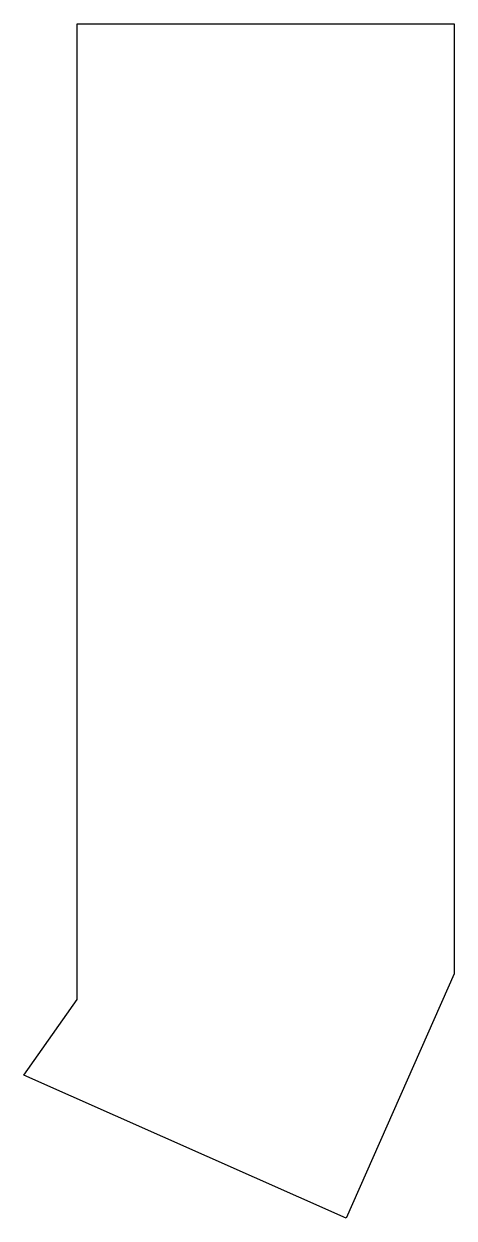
# Model space of a CAD drawing. Header units: millimetres. Extents: x 94 to 116.5, y -18.3 to 44.2.
import ezdxf

# ---------------------------------------------------------------- set-up
doc = ezdxf.new("R2010")
doc.units = ezdxf.units.MM

msp = doc.modelspace()

# ---------------------------------------------------------------- linework, layer by layer
for p, q in [((96.75, -6.869), (96.75, 44.25)), ((96.75, 44.25), (116.53, 44.25)), ((116.53, 44.25), (116.53, -5.527)), ((116.53, -5.527), (110.867, -18.317)), ((93.951, -10.828), (96.75, -6.869)), ((110.867, -18.317), (93.951, -10.828))]:
    msp.add_line(p, q)

doc.saveas('drawing.dxf')
